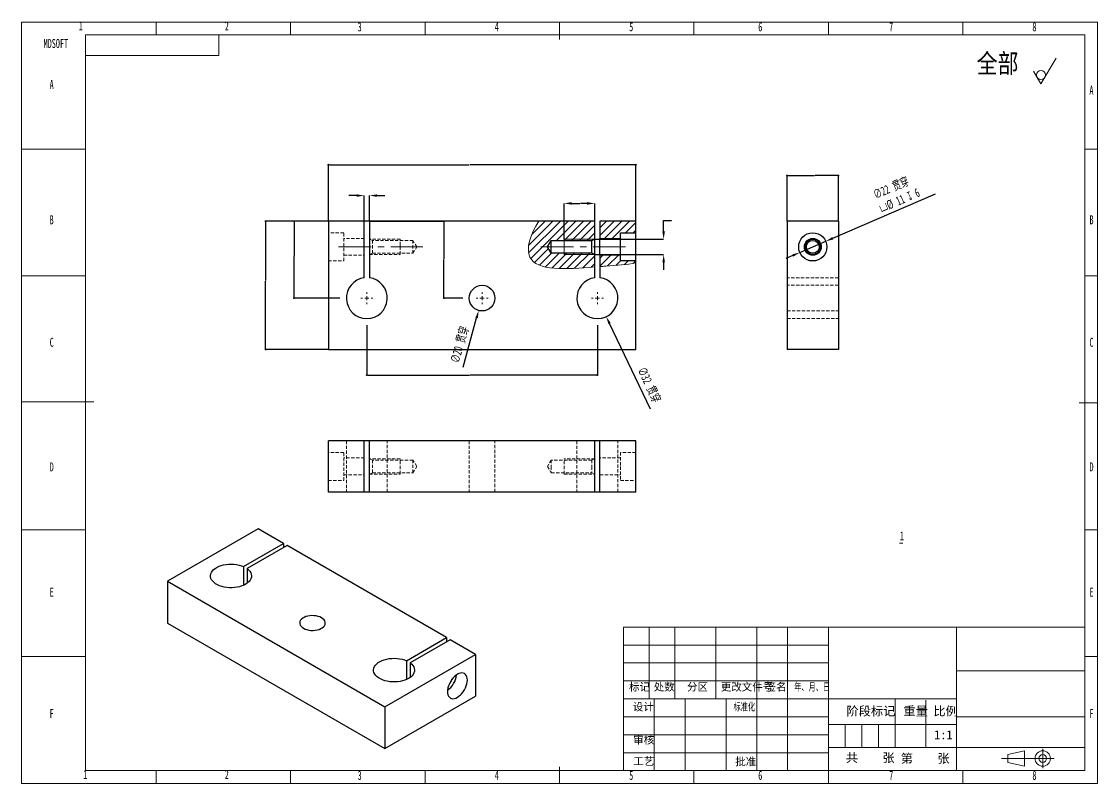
# Model space of a CAD drawing. Header units: millimetres. Extents: x -4 to 1692, y -357 to 300.
# Drawn here: x 923.2 to 1343.2, y -353.5 to -56.3 of the extents above; entities that cross this region are included whole.
import ezdxf

# ---------------------------------------------------------------- set-up
doc = ezdxf.new("R2010")
doc.units = ezdxf.units.MM
doc.header["$PDSIZE"] = -1
doc.linetypes.add('CENTERX2', pattern=[20.32, 12.7, -2.54, 2.54, -2.54])
doc.linetypes.add('HIDDEN', pattern=[1.905, 1.27, -0.635])
doc.layers.add('图形符号', color=7, linetype='Continuous', lineweight=15)
doc.styles.add('SLDTEXTSTYLE1', font='', dxfattribs={"width": 0.67})
doc.styles.add('SLDTEXTSTYLE2', font='', dxfattribs={"width": 0.8, "bigfont": 'bigfont'})
doc.styles.add('SLDTEXTSTYLE3', font='', dxfattribs={"width": 0.67})
doc.styles.add('SLDTEXTSTYLE4', font='', dxfattribs={"bigfont": 'bigfont'})
doc.styles.add('SLDTEXTSTYLE5', font='')
doc.styles.get("Standard").update_dxf_attribs({"font": ''})
doc.styles.get('SLDTEXTSTYLE1').set_extended_font_data('仿宋_GB2312')
doc.styles.get('SLDTEXTSTYLE2').set_extended_font_data('仿宋_GB2312')
doc.styles.get('SLDTEXTSTYLE3').set_extended_font_data('仿宋_GB2312')
doc.styles.get('SLDTEXTSTYLE4').set_extended_font_data('仿宋_GB2312')
doc.styles.get('SLDTEXTSTYLE5').set_extended_font_data('仿宋_GB2312')
doc.styles.get('Standard').set_extended_font_data('仿宋_GB2312')
doc.dimstyles.new('SLDDIMSTYLE0', dxfattribs={"dimtxt": 0.18, "dimasz": 0.8, "dimexe": 0, "dimexo": 0.0625, "dimgap": 0, "dimtad": 0, "dimtih": 1, "dimtoh": 1, "dimdec": 0, "dimrnd": 1e-09, "dimzin": 0, "dimdsep": 46, "dimtxsty": 'Standard', "dimblk1": 'DOT', "dimblk2": 'DOT', "dimsah": 1, "dimcen": 0.09, "dimadec": 0, "dimazin": 0, "dimtfac": 0.8, "dimtdec": 0, "dimtofl": 0, "dimtmove": 0, "dimatfit": 3, "dimldrblk": 'DOT', "dimfxl": 1, "dimfrac": 2, "dimtolj": 1, "dimtzin": 0, "dimarcsym": 0})
doc.dimstyles.new('SLDDIMSTYLE1', dxfattribs={"dimtxt": 0.18, "dimasz": 3, "dimexe": 0, "dimexo": 0.0625, "dimgap": 0, "dimtad": 0, "dimtih": 1, "dimtoh": 1, "dimdec": 0, "dimrnd": 1e-09, "dimzin": 0, "dimdsep": 46, "dimtxsty": 'Standard', "dimsah": 1, "dimcen": 0.09, "dimadec": 0, "dimazin": 0, "dimtfac": 3, "dimtdec": 0, "dimtofl": 0, "dimtmove": 0, "dimatfit": 3, "dimfxl": 1, "dimfrac": 2, "dimtolj": 1, "dimtzin": 0, "dimarcsym": 0})
doc.dimstyles.new('SLDDIMSTYLE2', dxfattribs={"dimtxt": 3.5, "dimasz": 3, "dimexe": 0, "dimexo": 0.0625, "dimgap": 0.875, "dimtad": 2, "dimlfac": 2, "dimrnd": 1e-09, "dimzin": 12, "dimdsep": 46, "dimtxsty": 'SLDTEXTSTYLE1', "dimsah": 1, "dimcen": 0.09, "dimadec": 0, "dimazin": 3, "dimtfac": 1, "dimtdec": 3, "dimtofl": 0, "dimtmove": 0, "dimatfit": 3, "dimfxl": 1, "dimfrac": 2, "dimtolj": 1, "dimtzin": 12, "dimarcsym": 0})
doc.dimstyles.new('SLDDIMSTYLE3', dxfattribs={"dimtxt": 3.5, "dimasz": 3, "dimexe": 0, "dimexo": 0.0625, "dimgap": 0.875, "dimtad": 2, "dimlfac": 2, "dimrnd": 1e-09, "dimzin": 12, "dimdsep": 46, "dimtxsty": 'SLDTEXTSTYLE1', "dimsah": 1, "dimcen": 0.09, "dimadec": 0, "dimazin": 3, "dimtfac": 1, "dimtdec": 3, "dimtmove": 0, "dimatfit": 0, "dimfxl": 1, "dimfrac": 2, "dimtolj": 1, "dimtzin": 12, "dimarcsym": 0})
pattern_1 = [(45, (923.2316, -353.509), (-1.49671, 1.49671), [])]

# ---------------------------------------------------------------- blocks, each defined once
blk = doc.blocks.new('SW_NOTE_0')
at = {"color": 0, "linetype": 'Continuous', "lineweight": 0}
for p, q in [((0, 0), (1.29, 0)), ((1.29, 0), (0, 0)), ((0, 0), (1.29, 0)), ((1.29, 0), (0, 0)), ((0, 0), (1.29, 0)), ((1.29, 0), (0, 0))]:
    blk.add_line(p, q, dxfattribs=at)
at = {"color": 0, "linetype": 'Continuous', "lineweight": 0, "insert": (0.88, 4.56), "char_height": 3.5, "attachment_point": 2, "style": 'SLDTEXTSTYLE1'}
blk.add_mtext('1', dxfattribs=at)
blk = doc.blocks.new('SW_SFSYMBOL_0')
at = {"color": 0, "linetype": 'Continuous', "lineweight": 0}
for q in [(5.8989, 6.4995), (-2.94945, 1.49975)]:
    blk.add_line((0, -3.5), q, dxfattribs=at)
blk.add_circle((0, 0), 1.75, dxfattribs=at)
blk = doc.blocks.new('_DOT')
at = {"color": 0, "linetype": 'ByBlock', "lineweight": -2}
blk.add_line((-0.5, 0), (-1, 0), dxfattribs=at)
at = {"color": 0, "linetype": 'ByBlock', "const_width": 0.5}
blk.add_lwpolyline([(-0.25, 0, 1), (0.25, 0, 1)], format="xyb", close=True, dxfattribs=at)
blk = doc.blocks.new('*D97')
at = {"color": 0, "linetype": 'Continuous', "lineweight": -2, "transparency": 16777216}
for p, q in [((1043.02, -134.12), (1043.02, -112.18)), ((1043.82, -112.18), (1097.98, -112.18)), ((1162.22, -112.18), (1098.41, -112.18)), ((1163.02, -134.12), (1163.02, -112.18))]:
    blk.add_line(p, q, dxfattribs=at)
at = {"layer": 'Defpoints', "color": 0, "linetype": 'Continuous', "transparency": 16777216}
for p in [(1163.02, -112.18), (1043.02, -134.18), (1163.02, -134.18)]:
    blk.add_point(p, dxfattribs=at)
at = {"color": 0, "linetype": 'Continuous', "lineweight": -2, "transparency": 16777216, "xscale": 0.8, "yscale": 0.8, "zscale": 0.8, "rotation": 180}
blk.add_blockref('_DOT', (1043.02, -112.18), dxfattribs=at)
at = {"color": 0, "linetype": 'Continuous', "lineweight": -2, "transparency": 16777216, "xscale": 0.8, "yscale": 0.8, "zscale": 0.8}
blk.add_blockref('_DOT', (1163.02, -112.18), dxfattribs=at)
at = {"color": 0, "linetype": 'Continuous', "lineweight": 0, "transparency": 16777216, "insert": (1098.2, -112.09), "char_height": 0.18, "attachment_point": 2}
blk.add_mtext('\\A1;120', dxfattribs=at)
blk = doc.blocks.new('*D98')
at = {"color": 0, "linetype": 'Continuous', "lineweight": -2, "transparency": 16777216}
for p, q in [((1058.02, -174.75), (1058.02, -194.18)), ((1148.02, -174.75), (1148.02, -194.18)), ((1058.82, -194.18), (1098.05, -194.18)), ((1147.22, -194.18), (1098.34, -194.18))]:
    blk.add_line(p, q, dxfattribs=at)
at = {"layer": 'Defpoints', "color": 0, "linetype": 'Continuous', "transparency": 16777216}
for p in [(1058.02, -174.68), (1148.02, -174.68), (1148.02, -194.18)]:
    blk.add_point(p, dxfattribs=at)
at = {"color": 0, "linetype": 'Continuous', "lineweight": -2, "transparency": 16777216, "xscale": 0.8, "yscale": 0.8, "zscale": 0.8, "rotation": 180}
blk.add_blockref('_DOT', (1058.02, -194.18), dxfattribs=at)
at = {"color": 0, "linetype": 'Continuous', "lineweight": -2, "transparency": 16777216, "xscale": 0.8, "yscale": 0.8, "zscale": 0.8}
blk.add_blockref('_DOT', (1148.02, -194.18), dxfattribs=at)
at = {"color": 0, "linetype": 'Continuous', "lineweight": 0, "transparency": 16777216, "insert": (1098.2, -194.09), "char_height": 0.18, "attachment_point": 2}
blk.add_mtext('\\A1;90', dxfattribs=at)
blk = doc.blocks.new('*D99')
at = {"color": 0, "linetype": 'Continuous', "lineweight": -2, "transparency": 16777216}
for p, q in [((1042.96, -134.18), (1029.62, -134.18)), ((1029.62, -134.98), (1029.62, -147.8)), ((1029.62, -163.38), (1029.62, -147.98)), ((1047.46, -164.18), (1029.62, -164.18))]:
    blk.add_line(p, q, dxfattribs=at)
at = {"layer": 'Defpoints', "color": 0, "linetype": 'Continuous', "transparency": 16777216}
for p in [(1029.62, -134.18), (1043.02, -134.18), (1047.52, -164.18)]:
    blk.add_point(p, dxfattribs=at)
at = {"color": 0, "linetype": 'Continuous', "lineweight": -2, "transparency": 16777216, "xscale": 0.8, "yscale": 0.8, "zscale": 0.8}
for p, rotation in [((1029.62, -134.18), 90), ((1029.62, -164.18), 270)]:
    blk.add_blockref('_DOT', p, dxfattribs=dict(at, rotation=rotation))
at = {"color": 0, "linetype": 'Continuous', "lineweight": 0, "transparency": 16777216, "insert": (1029.62, -147.8), "char_height": 0.18, "attachment_point": 2}
blk.add_mtext('\\A1;30', dxfattribs=at)
blk = doc.blocks.new('*D100')
at = {"color": 0, "linetype": 'Continuous', "lineweight": -2, "transparency": 16777216}
for p, q in [((1059.09, -134.18), (1088.13, -134.18)), ((1088.13, -134.98), (1088.13, -148.9)), ((1088.13, -163.38), (1088.13, -149.08)), ((1095.46, -164.18), (1088.13, -164.18))]:
    blk.add_line(p, q, dxfattribs=at)
at = {"layer": 'Defpoints', "color": 0, "linetype": 'Continuous', "transparency": 16777216}
for p in [(1059.02, -134.18), (1088.13, -134.18), (1095.52, -164.18)]:
    blk.add_point(p, dxfattribs=at)
at = {"color": 0, "linetype": 'Continuous', "lineweight": -2, "transparency": 16777216, "xscale": 0.8, "yscale": 0.8, "zscale": 0.8}
for p, rotation in [((1088.13, -134.18), 90), ((1088.13, -164.18), 270)]:
    blk.add_blockref('_DOT', p, dxfattribs=dict(at, rotation=rotation))
at = {"color": 0, "linetype": 'Continuous', "lineweight": 0, "transparency": 16777216, "insert": (1088.13, -148.9), "char_height": 0.18, "attachment_point": 2}
blk.add_mtext('\\A1;30', dxfattribs=at)
blk = doc.blocks.new('*D101')
at = {"color": 0, "linetype": 'Continuous', "lineweight": -2, "transparency": 16777216}
for p, q in [((1054.02, -124.18), (1051.02, -124.18)), ((1057.02, -134.12), (1057.02, -124.18)), ((1059.02, -134.12), (1059.02, -124.18)), ((1062.02, -124.18), (1065.02, -124.18))]:
    blk.add_line(p, q, dxfattribs=at)
at = {"color": 0, "linetype": 'Continuous', "transparency": 16777216}
for points in [[(1054.02, -123.68), (1054.02, -124.68), (1057.02, -124.18)], [(1062.02, -123.68), (1062.02, -124.68), (1059.02, -124.18)]]:
    blk.add_solid(points, dxfattribs=at)
at = {"layer": 'Defpoints', "color": 0, "linetype": 'Continuous', "transparency": 16777216}
for p in [(1059.02, -124.18), (1057.02, -134.18), (1059.02, -134.18)]:
    blk.add_point(p, dxfattribs=at)
at = {"color": 0, "linetype": 'Continuous', "lineweight": 0, "transparency": 16777216, "insert": (1058.02, -124.09), "char_height": 0.18, "attachment_point": 2}
blk.add_mtext('\\A1;2', dxfattribs=at)
blk = doc.blocks.new('*D102')
at = {"color": 0, "linetype": 'Continuous', "lineweight": -2, "transparency": 16777216}
for p, q in [((1058.96, -134.18), (1018.5, -134.18)), ((1018.5, -134.98), (1018.5, -157.34)), ((1018.5, -183.38), (1018.5, -157.52)), ((1042.96, -184.18), (1018.5, -184.18))]:
    blk.add_line(p, q, dxfattribs=at)
at = {"layer": 'Defpoints', "color": 0, "linetype": 'Continuous', "transparency": 16777216}
for p in [(1059.02, -134.18), (1018.5, -184.18), (1043.02, -184.18)]:
    blk.add_point(p, dxfattribs=at)
at = {"color": 0, "linetype": 'Continuous', "lineweight": -2, "transparency": 16777216, "xscale": 0.8, "yscale": 0.8, "zscale": 0.8}
for p, rotation in [((1018.5, -134.18), 90), ((1018.5, -184.18), 270)]:
    blk.add_blockref('_DOT', p, dxfattribs=dict(at, rotation=rotation))
at = {"color": 0, "linetype": 'Continuous', "lineweight": 0, "transparency": 16777216, "insert": (1018.5, -157.34), "char_height": 0.18, "attachment_point": 2}
blk.add_mtext('\\A1;50', dxfattribs=at)
blk = doc.blocks.new('*D103')
at = {"color": 0, "linetype": 'Continuous', "lineweight": -2, "transparency": 16777216}
for p, q in [((1173.89, -138.18), (1173.89, -133.92)), ((1173.89, -133.92), (1176.89, -133.92)), ((1147.09, -141.18), (1173.89, -141.18)), ((1147.09, -147.18), (1173.89, -147.18)), ((1173.89, -150.18), (1173.89, -153.18))]:
    blk.add_line(p, q, dxfattribs=at)
at = {"color": 0, "linetype": 'Continuous', "transparency": 16777216}
for points in [[(1173.39, -138.18), (1174.39, -138.18), (1173.89, -141.18)], [(1173.39, -150.18), (1174.39, -150.18), (1173.89, -147.18)]]:
    blk.add_solid(points, dxfattribs=at)
at = {"layer": 'Defpoints', "color": 0, "linetype": 'Continuous', "transparency": 16777216}
for p in [(1147.02, -141.18), (1147.02, -147.18), (1173.89, -147.18)]:
    blk.add_point(p, dxfattribs=at)
at = {"color": 0, "linetype": 'Continuous', "lineweight": 0, "transparency": 16777216, "insert": (1177.04, -133.83), "char_height": 0.18, "attachment_point": 2}
blk.add_mtext('\\A1;M6', dxfattribs=at)
blk = doc.blocks.new('*D104')
at = {"color": 0, "linetype": 'Continuous', "lineweight": -2, "transparency": 16777216}
for p, q in [((1135.02, -141.12), (1135.02, -127.23)), ((1138.02, -127.23), (1141.18, -127.23)), ((1144.02, -127.23), (1141.44, -127.23)), ((1147.02, -134.12), (1147.02, -127.23))]:
    blk.add_line(p, q, dxfattribs=at)
at = {"color": 0, "linetype": 'Continuous', "transparency": 16777216}
for points in [[(1138.02, -126.73), (1138.02, -127.73), (1135.02, -127.23)], [(1144.02, -126.73), (1144.02, -127.73), (1147.02, -127.23)]]:
    blk.add_solid(points, dxfattribs=at)
at = {"layer": 'Defpoints', "color": 0, "linetype": 'Continuous', "transparency": 16777216}
for p in [(1147.02, -127.23), (1147.02, -134.18), (1135.02, -141.18)]:
    blk.add_point(p, dxfattribs=at)
at = {"color": 0, "linetype": 'Continuous', "lineweight": 0, "transparency": 16777216, "insert": (1141.31, -127.14), "char_height": 0.18, "attachment_point": 2}
blk.add_mtext('\\A1;12', dxfattribs=at)
blk = doc.blocks.new('*D105')
at = {"color": 0, "linetype": 'Continuous', "lineweight": -2, "transparency": 16777216}
for p, q in [((1147.93, -164.18), (1148.11, -164.18)), ((1148.02, -164.27), (1148.02, -164.09)), ((1168.77, -207.52), (1152.77, -174.1))]:
    blk.add_line(p, q, dxfattribs=at)
at = {"color": 0, "linetype": 'Continuous', "transparency": 16777216}
blk.add_solid([(1153.22, -173.89), (1152.32, -174.32), (1151.48, -171.4)], dxfattribs=at)
at = {"layer": 'Defpoints', "color": 0, "linetype": 'Continuous', "transparency": 16777216}
for p in [(1144.57, -156.97), (1151.48, -171.4)]:
    blk.add_point(p, dxfattribs=at)
at = {"color": 0, "linetype": 'Continuous', "lineweight": 0, "transparency": 16777216, "insert": (1166.78, -190.7), "char_height": 3.5, "attachment_point": 1, "rotation": 295.5882, "style": 'SLDTEXTSTYLE1'}
blk.add_mtext('\\A1;∅32 贯穿', dxfattribs=at)
blk = doc.blocks.new('*D106')
at = {"color": 0, "linetype": 'Continuous', "lineweight": -2, "transparency": 16777216}
for p, q in [((1102.93, -164.18), (1103.11, -164.18)), ((1103.02, -164.27), (1103.02, -164.09)), ((1095.58, -191.08), (1100.89, -171.89))]:
    blk.add_line(p, q, dxfattribs=at)
at = {"color": 0, "linetype": 'Continuous', "transparency": 16777216}
blk.add_solid([(1100.41, -171.76), (1101.37, -172.03), (1101.69, -169)], dxfattribs=at)
at = {"layer": 'Defpoints', "color": 0, "linetype": 'Continuous', "transparency": 16777216}
for p in [(1104.36, -159.36), (1101.69, -169)]:
    blk.add_point(p, dxfattribs=at)
at = {"color": 0, "linetype": 'Continuous', "lineweight": 0, "transparency": 16777216, "insert": (1090.54, -188.78), "char_height": 3.5, "attachment_point": 1, "rotation": 74.5343, "style": 'SLDTEXTSTYLE1'}
blk.add_mtext('\\A1;∅20 贯穿', dxfattribs=at)
blk = doc.blocks.new('SW_CENTERMARKSYMBOL_0')
at = {"color": 0, "linetype": 'Continuous', "lineweight": 0}
for p, q in [((-1.67, 0), (-2.33, 0)), ((0, 0), (-0.83, 0)), ((0, 1.67), (0, 2.33)), ((0, 0), (0, 0.83)), ((0, 0), (0, -0.83)), ((0, 0), (0.83, 0)), ((1.67, 0), (2.33, 0)), ((0, -1.67), (0, -2.33))]:
    blk.add_line(p, q, dxfattribs=at)
blk = doc.blocks.new('SW_CENTERMARKSYMBOL_1')
at = {"color": 0, "linetype": 'Continuous', "lineweight": 0}
for p, q in [((-1.67, 0), (-2.33, 0)), ((0, 0), (-0.83, 0)), ((0, 1.67), (0, 2.33)), ((0, 0), (0, 0.83)), ((0, 0), (0, -0.83)), ((0, 0), (0.83, 0)), ((1.67, 0), (2.33, 0)), ((0, -1.67), (0, -2.33))]:
    blk.add_line(p, q, dxfattribs=at)
blk = doc.blocks.new('SW_CENTERMARKSYMBOL_2')
at = {"color": 0, "linetype": 'Continuous', "lineweight": 0}
for p, q in [((-1.67, 0), (-2.33, 0)), ((0, 0), (-0.83, 0)), ((0, 1.67), (0, 2.33)), ((0, 0), (0, 0.83)), ((0, 0), (0, -0.83)), ((0, 0), (0.83, 0)), ((1.67, 0), (2.33, 0)), ((0, -1.67), (0, -2.33))]:
    blk.add_line(p, q, dxfattribs=at)
blk = doc.blocks.new('*D107')
at = {"color": 0, "linetype": 'Continuous', "lineweight": -2, "transparency": 16777216}
for p, q in [((1222.1, -134.12), (1222.1, -116.39)), ((1222.9, -116.39), (1232.78, -116.39)), ((1241.3, -116.39), (1233.07, -116.39)), ((1242.1, -134.12), (1242.1, -116.39))]:
    blk.add_line(p, q, dxfattribs=at)
at = {"layer": 'Defpoints', "color": 0, "linetype": 'Continuous', "transparency": 16777216}
for p in [(1222.1, -116.39), (1222.1, -134.18), (1242.1, -134.18)]:
    blk.add_point(p, dxfattribs=at)
at = {"color": 0, "linetype": 'Continuous', "lineweight": -2, "transparency": 16777216, "xscale": 0.8, "yscale": 0.8, "zscale": 0.8, "rotation": 180}
blk.add_blockref('_DOT', (1222.1, -116.39), dxfattribs=at)
at = {"color": 0, "linetype": 'Continuous', "lineweight": -2, "transparency": 16777216, "xscale": 0.8, "yscale": 0.8, "zscale": 0.8}
blk.add_blockref('_DOT', (1242.1, -116.39), dxfattribs=at)
at = {"color": 0, "linetype": 'Continuous', "lineweight": 0, "transparency": 16777216, "insert": (1232.92, -116.3), "char_height": 0.18, "attachment_point": 2}
blk.add_mtext('\\A1;20', dxfattribs=at)
blk = doc.blocks.new('*D108')
at = {"color": 0, "linetype": 'Continuous', "lineweight": -2, "transparency": 16777216}
for p, q in [((1239.91, -140.82), (1279.99, -123.55)), ((1227.05, -146.36), (1237.16, -142.01)), ((1224.3, -147.55), (1221.54, -148.73))]:
    blk.add_line(p, q, dxfattribs=at)
at = {"color": 0, "linetype": 'Continuous', "transparency": 16777216}
for points in [[(1239.71, -140.36), (1240.11, -141.28), (1237.16, -142.01)], [(1224.1, -147.09), (1224.5, -148.01), (1227.05, -146.36)]]:
    blk.add_solid(points, dxfattribs=at)
at = {"layer": 'Defpoints', "color": 0, "linetype": 'Continuous', "transparency": 16777216}
for p in [(1237.16, -142.01), (1227.05, -146.36)]:
    blk.add_point(p, dxfattribs=at)
at = {"color": 0, "linetype": 'Continuous', "lineweight": 0, "transparency": 16777216, "insert": (1255.28, -122.34), "char_height": 3.5, "attachment_point": 1, "rotation": 23.3074, "style": 'SLDTEXTSTYLE1'}
blk.add_mtext('\\A1;∅22 贯穿\\P{\\fGDT;v}%%c 11 {\\fGDT;x} 6\\P', dxfattribs=at)

msp = doc.modelspace()

# ---------------------------------------------------------------- hatches: boundary and pattern name
at = {"linetype": 'Continuous', "lineweight": 0}
h = msp.add_hatch(dxfattribs=at)
h.set_pattern_fill('ANSI31', scale=0.666667, style=0)
h.set_pattern_definition(pattern_1)
edge = h.paths.add_edge_path(flags=0)
edge.add_line((1147.0225742, -134.1832193), (1125.1609387, -134.1832193))
edge.add_spline(control_points=[(1125.1609387, -134.1832193), (1121.7107789, -139.3809208), (1120.1292207, -144.8992239), (1121.68066, -148.1836824), (1124.298158, -153.7250295), (1135.8335681, -152.9078558), (1147.0225742, -152.0295264)], knot_values=[0.8798751439, 0.8798751439, 0.8798751439, 0.8798751439, 1, 1, 1, 1.2026676595, 1.2026676595, 1.2026676595, 1.2026676595], weights=[1, 1, 1, 1, 1, 1, 1], degree=3, periodic=0)
edge.add_line((1147.0225742, -152.0295264), (1147.0225742, -147.1832193))
edge.add_line((1147.0225742, -147.1832193), (1145.8154674, -146.6832193))
edge.add_line((1145.8154674, -146.6832193), (1130.0225742, -146.6832193))
edge.add_line((1130.0225742, -146.6832193), (1128.5204227, -144.1832193))
edge.add_line((1128.5204227, -144.1832193), (1130.0225742, -141.6832193))
edge.add_line((1130.0225742, -141.6832193), (1145.8154674, -141.6832193))
edge.add_line((1145.8154674, -141.6832193), (1147.0225742, -141.1832193))
edge.add_line((1147.0225742, -141.1832193), (1147.0225742, -134.1832193))
h = msp.add_hatch(dxfattribs=at)
h.set_pattern_fill('ANSI31', scale=0.666667, style=0)
h.set_pattern_definition(pattern_1)
h.paths.add_polyline_path([(1163.0225742, -134.1832193), (1149.0225742, -134.1832193), (1149.0225742, -140.8832193), (1157.0225742, -140.8832193), (1157.0225742, -138.6832193), (1163.0225742, -138.6832193)], flags=0)
h = msp.add_hatch(dxfattribs=at)
h.set_pattern_fill('ANSI31', scale=0.666667, style=0)
h.set_pattern_definition(pattern_1)
edge = h.paths.add_edge_path(flags=0)
edge.add_line((1149.0225742, -147.4832193), (1149.0225742, -151.8727698))
edge.add_spline(control_points=[(1149.0225742, -151.8727698), (1149.7717743, -151.8145869), (1154.8552838, -151.4274038), (1159.616382, -151.1966441), (1163.0225742, -150.4072754)], knot_values=[0.2147773979, 0.2147773979, 0.2147773979, 0.2147773979, 0.2284386664, 0.3079812272, 0.3079812272, 0.3079812272, 0.3079812272], weights=[1, 1, 1, 1, 1], degree=3, periodic=0)
edge.add_line((1163.0225742, -150.4072754), (1163.0225742, -149.6832193))
edge.add_line((1163.0225742, -149.6832193), (1157.0225742, -149.6832193))
edge.add_line((1157.0225742, -149.6832193), (1157.0225742, -147.4832193))
edge.add_line((1157.0225742, -147.4832193), (1149.0225742, -147.4832193))

# ---------------------------------------------------------------- linework, layer by layer
at = {"color": 7, "linetype": 'Continuous', "lineweight": 0}
for p, q in [((923.2316191, -353.509016), (923.2316191, -56.509016)), ((923.2316191, -56.509016), (1343.2316191, -56.509016)), ((975.7316191, -56.509016), (975.7316191, -61.509016)), ((1028.2316191, -56.509016), (1028.2316191, -61.509016)), ((1080.7316191, -56.509016), (1080.7316191, -61.509016)), ((1185.7316191, -56.509016), (1185.7316191, -61.509016)), ((1238.2316191, -56.509016), (1238.2316191, -61.509016)), ((1290.7316191, -56.509016), (1290.7316191, -61.509016)), ((1343.2316191, -56.509016), (1343.2316191, -353.509016)), ((923.2316191, -106.009016), (948.2316191, -106.009016)), ((1338.2316194, -106.009016), (1343.2316191, -106.009016)), ((1135.0225757, -141.1832192), (1147.022574, -141.1832192)), ((1135.0225757, -141.6832184), (1135.0225757, -141.1832192)), ((1135.0225757, -147.1832183), (1135.0225757, -146.6832192)), ((1147.022574, -147.1832183), (1135.0225757, -147.1832183)), ((923.2316191, -155.509016), (948.2316191, -155.509016)), ((1338.2316194, -155.509016), (1343.2316191, -155.509016)), ((923.2316191, -204.6096685), (951.4496135, -204.6096685)), ((923.2316191, -254.509016), (948.2316191, -254.509016)), ((1338.2316194, -254.509016), (1343.2316191, -254.509016)), ((1238.2316186, -299.5090001), (1158.2316172, -299.5089987)), ((923.2316191, -304.009016), (948.2316191, -304.009016)), ((1158.2316177, -306.5089987), (1238.2316186, -306.5090001)), ((1338.2316194, -304.009016), (1343.2316191, -304.009016)), ((1158.2316182, -327.5089987), (1238.2316186, -327.5089921)), ((1244.7316186, -330.5090001), (1244.7316186, -339.5090001)), ((1251.2316186, -330.5090001), (1251.2316186, -339.5090001)), ((1257.7316186, -330.5090001), (1257.7316186, -339.5090001)), ((1158.2316195, -334.5089987), (1238.2316186, -334.5089921)), ((1238.2316186, -332.413636), (1238.2316186, -332.2572829)), ((1264.2316186, -332.413636), (1264.2316186, -332.2572828)), ((1288.231619, -339.509016), (1338.2316194, -339.509016)), ((1158.2316201, -341.5089987), (1238.2316186, -341.5089921)), ((975.7316191, -348.509016), (975.7316191, -353.509016)), ((975.7316191, -348.509016), (975.7316191, -353.509016)), ((1028.2316191, -348.509016), (1028.2316191, -353.509016)), ((1028.2316191, -348.509016), (1028.2316191, -353.509016)), ((1080.7316191, -348.509016), (1080.7316191, -353.509016)), ((1080.7316191, -348.509016), (1080.7316191, -353.509016)), ((1185.7316191, -348.509016), (1185.7316191, -353.509016)), ((1185.7316191, -348.509016), (1185.7316191, -353.509016)), ((1238.2316191, -348.509016), (1238.2316191, -353.509016)), ((1238.2316191, -348.509016), (1238.2316191, -353.509016)), ((1290.7316191, -348.509016), (1290.7316191, -353.509016)), ((1290.7316191, -348.509016), (1290.7316191, -353.509016)), ((1343.2316191, -353.509016), (923.2316191, -353.509016))]:
    msp.add_line(p, q, dxfattribs=at)
at = {"color": 7, "linetype": 'Continuous', "lineweight": 15}
for p, q in [((1133.2316191, -56.509016), (1133.2316191, -63.2641657)), ((948.2316191, -348.509016), (948.2316191, -61.509016)), ((948.2316191, -61.509016), (1338.2316194, -61.509016)), ((1000.2316191, -69.509016), (1000.2316191, -61.509016)), ((1338.2316194, -61.509016), (1338.2316194, -348.509016)), ((948.2316191, -69.509016), (1000.2316191, -69.509016)), ((1343.2316191, -205.009016), (1336.0315599, -205.009016)), ((1158.2316186, -292.5089987), (1338.2316186, -292.5090018)), ((1158.2316186, -292.5089987), (1158.2316186, -348.5089987)), ((1168.2316186, -320.5090157), (1168.2316186, -292.5089988)), ((1178.2316186, -320.5090159), (1178.2316186, -292.508999)), ((1194.2316186, -320.509016), (1194.2316186, -292.5089993)), ((1210.2316186, -348.5089917), (1210.2316186, -292.5089996)), ((1222.2316186, -348.5089918), (1222.2316186, -292.5089998)), ((1238.2316186, -348.5089921), (1238.2316186, -292.5090001)), ((1288.231619, -348.509016), (1288.231619, -292.5090009)), ((1288.2316174, -309.509016), (1338.2316194, -309.509016)), ((1158.2316186, -313.5090153), (1238.2316186, -313.5090167)), ((1158.2316186, -320.5090153), (1238.2316186, -320.5090167)), ((1170.2316186, -348.509016), (1170.2316186, -320.5089995)), ((1182.2316186, -348.509016), (1182.2316186, -320.5089995)), ((1198.2316186, -348.509016), (1198.2316186, -320.509016)), ((1238.2316186, -320.5090167), (1288.2316186, -320.5090167)), ((1264.2316186, -339.509016), (1264.2316186, -320.5090167)), ((1276.2316186, -339.509016), (1276.2316186, -320.9780596)), ((1288.2316186, -327.509016), (1338.2316195, -327.509016)), ((1238.2316182, -330.509016), (1288.231619, -330.509016)), ((1238.2316182, -339.509016), (1288.231619, -339.509016)), ((1314.7873099, -340.7676466), (1308.2873099, -342.2676466)), ((1308.2873099, -342.2676466), (1308.2873099, -345.2676466)), ((1314.7873099, -346.7676466), (1314.7873099, -340.7676466)), ((1338.2316194, -348.509016), (948.2316191, -348.509016)), ((1133.2316191, -347.0828519), (1133.2316191, -353.509016)), ((1308.2873099, -345.2676466), (1314.7873099, -346.7676466))]:
    msp.add_line(p, q, dxfattribs=at)
at = {"color": 7, "linetype": 'Continuous', "lineweight": 30}
for p, q in [((1043.0225756, -134.1832199), (1043.0225756, -184.1832188)), ((1057.0225741, -134.1832199), (1043.0225756, -134.1832199)), ((1057.0225741, -156.2459649), (1057.0225741, -134.1832199)), ((1125.1609388, -134.1832199), (1059.0225744, -134.1832199)), ((1059.0225744, -134.1832199), (1059.0225744, -156.2459649)), ((1147.022574, -134.1832199), (1125.1609388, -134.1832199)), ((1147.022574, -141.1832192), (1147.022574, -134.1832199)), ((1163.0225729, -134.1832199), (1149.0225743, -134.1832199)), ((1149.0225743, -134.1832199), (1149.0225743, -140.8832197)), ((1163.0225729, -138.6832197), (1163.0225729, -134.1832199)), ((1242.1043985, -134.1832199), (1222.1043989, -134.1832199)), ((1222.1043989, -134.1832199), (1222.1043989, -184.1832188)), ((1242.1043985, -134.1832199), (1242.1043985, -184.1832188)), ((1128.5204224, -144.1832197), (1130.0225749, -141.6832184)), ((1130.0225749, -146.6832192), (1130.0225749, -141.6832184)), ((1130.0225749, -141.6832184), (1145.8154682, -141.6832184)), ((1145.8154682, -141.6832184), (1147.022574, -141.1832192)), ((1145.8154682, -146.6832192), (1145.8154682, -141.6832184)), ((1147.022574, -147.1832183), (1147.022574, -141.1832192)), ((1149.0225743, -140.8832197), (1157.0225756, -140.8832197)), ((1149.0225743, -147.4832197), (1149.0225743, -140.8832197)), ((1157.0225756, -138.6832197), (1163.0225729, -138.6832197)), ((1157.0225756, -140.8832197), (1157.0225756, -138.6832197)), ((1157.0225756, -147.4832197), (1157.0225756, -140.8832197)), ((1163.0225729, -149.6832197), (1163.0225729, -138.6832197)), ((1130.0225749, -146.6832192), (1128.5204224, -144.1832197)), ((1145.8154682, -146.6832192), (1130.0225749, -146.6832192)), ((1147.022574, -147.1832183), (1145.8154682, -146.6832192)), ((1147.022574, -152.0295267), (1147.022574, -147.1832183)), ((1157.0225756, -147.4832197), (1149.0225743, -147.4832197)), ((1149.0225743, -147.4832197), (1149.0225743, -151.8727702)), ((1157.0225756, -149.6832197), (1157.0225756, -147.4832197)), ((1163.0225729, -149.6832197), (1157.0225756, -149.6832197)), ((1163.0225729, -150.4072755), (1163.0225729, -149.6832197)), ((1163.0225729, -184.1832188), (1163.0225729, -150.4072755)), ((1147.022574, -156.2459649), (1147.022574, -152.0295267)), ((1149.0225743, -151.8727702), (1149.0225743, -156.2459649)), ((1043.0225756, -184.1832188), (1163.0225729, -184.1832188)), ((1242.1043985, -184.1832188), (1222.1043989, -184.1832188)), ((1043.0225756, -239.845898), (1043.0225756, -219.8458985)), ((1057.0225741, -219.8458985), (1043.0225756, -219.8458985)), ((1057.0225741, -239.845898), (1057.0225741, -219.8458985)), ((1059.0225744, -219.8458985), (1057.0225741, -219.8458985)), ((1059.0225744, -239.845898), (1059.0225744, -219.8458985)), ((1147.022574, -219.8458985), (1059.0225744, -219.8458985)), ((1147.022574, -239.845898), (1147.022574, -219.8458985)), ((1149.0225743, -219.8458985), (1147.022574, -219.8458985)), ((1149.0225743, -239.845898), (1149.0225743, -219.8458985)), ((1163.0225729, -219.8458985), (1149.0225743, -219.8458985)), ((1163.0225729, -239.845898), (1163.0225729, -219.8458985)), ((1057.0225741, -239.845898), (1043.0225756, -239.845898)), ((1059.0225744, -239.845898), (1057.0225741, -239.845898)), ((1147.022574, -239.845898), (1059.0225744, -239.845898)), ((1149.0225743, -239.845898), (1147.022574, -239.845898)), ((1163.0225729, -239.845898), (1149.0225743, -239.845898)), ((1015.6093456, -254.1797388), (980.2540073, -274.5899412)), ((1025.5088395, -259.894595), (1015.6093456, -254.1797388)), ((1009.9081229, -268.900697), (1025.5088395, -259.894595)), ((1025.5088395, -259.894595), (1025.5088395, -261.5274108)), ((1026.9230533, -260.7110033), (1011.3223367, -269.7171052)), ((1089.1484497, -296.63296), (1026.9230533, -260.7110033)), ((1009.9081229, -268.900697), (1009.9081229, -276.1971434)), ((1011.3223367, -269.7171052), (1011.3223367, -275.3807355)), ((980.2540073, -274.5899412), (1065.1068191, -323.5744268)), ((980.2540073, -274.5899412), (980.2540073, -290.920757)), ((980.2540073, -290.920757), (1065.1068191, -339.9052427)), ((1073.5477331, -305.639062), (1089.1484497, -296.63296)), ((1090.5626635, -297.4493682), (1074.9619469, -306.4554702)), ((1089.1484497, -296.63296), (1089.1484497, -298.2657757)), ((1100.4621574, -303.1642244), (1090.5626635, -297.4493682)), ((1065.1068191, -323.5744268), (1100.4621574, -303.1642244)), ((1073.5477331, -305.639062), (1073.5477331, -312.9355083)), ((1074.9619469, -306.4554702), (1074.9619469, -312.1191005)), ((1100.4621574, -303.1642244), (1100.4621574, -319.4950403)), ((1065.1068191, -339.9052427), (1100.4621574, -319.4950403)), ((1065.1068191, -323.5744268), (1065.1068191, -339.9052427))]:
    msp.add_line(p, q, dxfattribs=at)
at = {"color": 7, "linetype": 'HIDDEN', "lineweight": 0}
for p, q in [((1049.0225728, -138.6832197), (1043.0225756, -138.6832197)), ((1049.0225728, -149.6832197), (1049.0225728, -138.6832197)), ((1057.0225741, -140.8832197), (1049.0225728, -140.8832197)), ((1060.2296803, -141.6832184), (1059.0225744, -141.1832192)), ((1071.0225727, -141.1832192), (1059.0225744, -141.1832192)), ((1060.2296803, -146.6832192), (1060.2296803, -141.6832184)), ((1076.0225735, -141.6832184), (1060.2296803, -141.6832184)), ((1076.0225735, -146.6832192), (1076.0225735, -141.6832184)), ((1077.524726, -144.1832197), (1076.0225735, -141.6832184)), ((1059.0225744, -147.1832183), (1060.2296803, -146.6832192)), ((1060.2296803, -146.6832192), (1076.0225735, -146.6832192)), ((1071.0225727, -144.1832197), (1071.0225727, -143.5383086)), ((1076.0225735, -146.6832192), (1077.524726, -144.1832197)), ((1043.0225756, -149.6832197), (1049.0225728, -149.6832197)), ((1049.0225728, -147.4832197), (1057.0225741, -147.4832197)), ((1059.0225744, -147.1832183), (1071.0225727, -147.1832183)), ((1163.0225729, -150.4072755), (1163.0225729, -149.6832197)), ((1242.1043985, -156.2459649), (1222.1043989, -156.2459649)), ((1242.1043985, -159.1832194), (1222.1043989, -159.1832194)), ((1222.1043989, -169.1832191), (1242.1043985, -169.1832191)), ((1222.1043989, -172.1832196), (1242.1043985, -172.1832196)), ((1050.0225748, -219.8458985), (1050.0225748, -239.845898)), ((1066.0225737, -239.845898), (1066.0225737, -219.8458985)), ((1098.0225743, -219.8458985), (1098.0225743, -239.845898)), ((1108.0225741, -239.845898), (1108.0225741, -219.8458985)), ((1140.0225747, -219.8458985), (1140.0225747, -239.845898)), ((1156.0225736, -239.845898), (1156.0225736, -219.8458985)), ((1049.0225728, -224.3458983), (1043.0225756, -224.3458983)), ((1049.0225728, -235.3458982), (1049.0225728, -224.3458983)), ((1057.0225741, -226.5458983), (1049.0225728, -226.5458983)), ((1157.0225756, -226.5458983), (1149.0225743, -226.5458983)), ((1157.0225756, -224.3458983), (1157.0225756, -229.8458982)), ((1163.0225729, -224.3458983), (1157.0225756, -224.3458983)), ((1060.2296803, -227.3458983), (1059.0225744, -226.8458982)), ((1071.0225727, -226.8458982), (1059.0225744, -226.8458982)), ((1060.2296803, -232.3458982), (1060.2296803, -227.3458983)), ((1076.0225735, -227.3458983), (1060.2296803, -227.3458983)), ((1076.0225735, -232.3458982), (1076.0225735, -227.3458983)), ((1077.524726, -229.8458982), (1076.0225735, -227.3458983)), ((1076.0225735, -232.3458982), (1077.524726, -229.8458982)), ((1130.0225749, -227.3458983), (1128.5204224, -229.8458982)), ((1128.5204224, -229.8458982), (1130.0225749, -232.3458982)), ((1130.0225749, -227.3458983), (1130.0225749, -229.8458982)), ((1145.8154682, -227.3458983), (1130.0225749, -227.3458983)), ((1130.0225749, -229.8458982), (1130.0225749, -232.3458982)), ((1147.022574, -226.8458982), (1135.0225757, -226.8458982)), ((1147.022574, -226.8458982), (1145.8154682, -227.3458983)), ((1145.8154682, -227.3458983), (1145.8154682, -229.8458982)), ((1145.8154682, -229.8458982), (1145.8154682, -232.3458982)), ((1157.0225756, -229.8458982), (1157.0225756, -235.3458982)), ((1049.0225728, -233.1458982), (1057.0225741, -233.1458982)), ((1059.0225744, -232.8458983), (1060.2296803, -232.3458982)), ((1059.0225744, -232.8458983), (1071.0225727, -232.8458983)), ((1060.2296803, -232.3458982), (1076.0225735, -232.3458982)), ((1071.0225727, -232.8458983), (1071.0225727, -232.7757599)), ((1130.0225749, -232.3458982), (1145.8154682, -232.3458982)), ((1135.0225757, -232.8458983), (1135.0225757, -232.7757599)), ((1135.0225757, -232.8458983), (1147.022574, -232.8458983)), ((1145.8154682, -232.3458982), (1147.022574, -232.8458983)), ((1149.0225743, -233.1458982), (1157.0225756, -233.1458982)), ((1043.0225756, -235.3458982), (1049.0225728, -235.3458982)), ((1157.0225756, -235.3458982), (1163.0225729, -235.3458982))]:
    msp.add_line(p, q, dxfattribs=at)
at = {"color": 7, "linetype": 'CENTERX2', "lineweight": 0}
for p, q in [((1047.0225742, -144.1832193), (1079.9106941, -144.1832193)), ((1159.0225742, -144.1832193), (1125.6546894, -144.1832193))]:
    msp.add_line(p, q, dxfattribs=at)
at = {"color": 7, "linetype": 'HIDDEN', "lineweight": 0, "flags": 128}
for points in [[(1071.0225279, -143.5383086), (1071.0225727, -142.9235519), (1071.0225727, -142.3676958), (1071.0225727, -141.8967334), (1071.0225727, -141.5326831), (1071.0225727, -141.2925695), (1071.0225727, -141.1876188), (1071.0225727, -141.1832192)], [(1071.0225279, -147.1832183), (1071.0225727, -147.1788188), (1071.0225727, -147.0738699), (1071.0225727, -146.8337563), (1071.0225727, -146.469706), (1071.0225727, -145.9987418), (1071.0225727, -145.4428856), (1071.0225727, -144.8281308), (1071.0225727, -144.1832197)], [(1071.0225279, -232.7757599), (1071.0225727, -232.5686244), (1071.0225727, -232.2341774), (1071.0225727, -231.7880572), (1071.0225727, -231.2511236), (1071.0225727, -230.6484833), (1071.0225727, -230.008315), (1071.0225727, -229.3605523), (1071.0225727, -228.7354837), (1071.0225727, -228.162337), (1071.0225727, -227.6679117), (1071.0225727, -227.2753266), (1071.0225727, -227.0029388), (1071.0225727, -226.8634844), (1071.0225727, -226.8458982)], [(1135.0225384, -232.7757599), (1135.0225757, -232.5686244), (1135.0225757, -232.2341774), (1135.0225757, -231.7880572), (1135.0225757, -231.2511236), (1135.0225757, -230.6484833), (1135.0225757, -230.008315), (1135.0225757, -229.3605523), (1135.0225757, -228.7354837), (1135.0225757, -228.162337), (1135.0225757, -227.6679117), (1135.0225757, -227.2753266), (1135.0225757, -227.0029388), (1135.0225757, -226.8634844), (1135.0225757, -226.8458982)]]:
    msp.add_lwpolyline(points, dxfattribs=at)
at = {"color": 7, "linetype": 'Continuous', "lineweight": 0, "flags": 128}
msp.add_lwpolyline([(1135.0225384, -141.6832184), (1135.0225757, -141.7558653), (1135.0225757, -141.9695796), (1135.0225757, -142.3119431), (1135.0225757, -142.7630571), (1135.0225757, -143.2967068), (1135.0225757, -143.8818772), (1135.0225757, -144.4845603), (1135.0225757, -145.0697308), (1135.0225757, -145.6033805), (1135.0225757, -146.0544964), (1135.0225757, -146.3968598), (1135.0225757, -146.6105742), (1135.0225757, -146.6832192)], dxfattribs=at)
at = {"color": 7, "linetype": 'Continuous', "lineweight": 30, "flags": 128}
for points in [[(1011.3223367, -269.7171052), (1011.8982395, -270.2073703), (1012.3606994, -270.7361568), (1012.7021126, -271.2947675), (1012.916856, -271.8740092), (1013.0014016, -272.4643554), (1012.9543575, -273.0560927), (1012.7764965, -273.6394866), (1012.470744, -274.2049378), (1012.0421318, -274.7431454), (1011.497711, -275.2452548), (1010.8464384, -275.7030056), (1010.0990266, -276.108866), (1009.2677755, -276.4561612), (1008.366355, -276.7391744), (1007.4096, -276.9532528), (1006.4132489, -277.0948733), (1005.39369, -277.1617043), (1004.3677014, -277.1526486), (1003.3521596, -277.0678543), (1002.3637718, -276.9087164), (1001.4188013, -276.6778538), (1000.5327916, -276.379064), (999.7203169, -276.0172608), (998.9947484, -275.598399), (998.3680214, -275.1293688), (997.8504463, -274.6178863), (997.4505372, -274.0723664), (997.1748725, -273.5017823), (997.0279884, -272.9155225), (997.0123019, -272.3232319), (997.128069, -271.734653), (997.3733896, -271.1594718), (997.7442244, -270.6071489), (998.2344707, -270.08677), (998.8360689, -269.6068989), (999.5391159, -269.1754273), (1000.3320493, -268.7994556), (1001.2018227, -268.4851681), (1002.1341267, -268.2377356), (1003.1136229, -268.0612284), (1004.1242003, -267.9585514), (1005.1492304, -267.9313934), (1006.1718509, -267.9802006), (1007.1752357, -268.1041693), (1008.1428825, -268.301263), (1009.0588669, -268.5682354), (1009.9081229, -268.900697)], [(1040.3580823, -288.8770828), (1039.7279326, -288.5689787), (1039.0185314, -288.3249527), (1038.2492295, -288.1516611), (1037.4410117, -288.0538306), (1036.6159236, -288.0341302), (1035.7964716, -288.0930969), (1035.0050088, -288.2291226), (1034.2631233, -288.4384966), (1033.5910522, -288.7155077), (1033.007128, -289.0525999), (1032.5272788, -289.4405783), (1032.1645931, -289.8688597), (1031.9289642, -290.3257615), (1031.8268197, -290.798821), (1031.8609455, -291.2751342), (1032.0304113, -291.7417085), (1032.3305937, -292.1858169), (1032.7533049, -292.5953456), (1033.2870147, -292.9591233), (1033.9171644, -293.2672274), (1034.6265657, -293.5112534), (1035.3958675, -293.6845449), (1036.2040853, -293.7823755), (1037.0291734, -293.8020759), (1037.8486254, -293.7431091), (1038.6400882, -293.6070835), (1039.3819738, -293.3977095), (1040.0540449, -293.1206984), (1040.637969, -292.7836062), (1041.1178182, -292.3956278), (1041.480504, -291.9673464), (1041.7161328, -291.5104446), (1041.8182774, -291.0373851), (1041.7841516, -290.5610718), (1041.6146857, -290.0944976), (1041.3145033, -289.6503891), (1040.8917922, -289.2408605), (1040.3580823, -288.8770828)], [(1074.9619469, -306.4554702), (1075.5378497, -306.9457353), (1076.0003096, -307.4745218), (1076.3417228, -308.0331325), (1076.5564662, -308.6123741), (1076.6410118, -309.2027204), (1076.5939677, -309.7944577), (1076.4161067, -310.3778516), (1076.1103542, -310.9433027), (1075.681742, -311.4815103), (1075.1373212, -311.9836198), (1074.4860486, -312.4413706), (1073.7386368, -312.8472309), (1072.9073857, -313.1945262), (1072.0059652, -313.4775394), (1071.0492102, -313.6916178), (1070.0528592, -313.8332383), (1069.0333002, -313.9000692), (1068.0073116, -313.8910136), (1066.9917698, -313.8062192), (1066.003382, -313.6470814), (1065.0584115, -313.4162188), (1064.1724018, -313.117429), (1063.3599297, -312.7556272), (1062.6343612, -312.3367654), (1062.0076316, -311.8677338), (1061.4900565, -311.3562513), (1061.0901474, -310.8107314), (1060.8144827, -310.2401473), (1060.6675986, -309.6538875), (1060.6519121, -309.0615969), (1060.7676793, -308.473018), (1061.0129998, -307.8978368), (1061.3838346, -307.3455139), (1061.8740809, -306.8251349), (1062.4756791, -306.3452639), (1063.1787261, -305.9137922), (1063.9716595, -305.5378206), (1064.8414329, -305.2235331), (1065.7737369, -304.9761006), (1066.7532331, -304.7995934), (1067.7638105, -304.6969164), (1068.7888406, -304.6697584), (1069.8114611, -304.7185656), (1070.8148459, -304.8425343), (1071.7824927, -305.0396279), (1072.6984771, -305.3066004), (1073.5477331, -305.639062)], [(1097.280177, -313.1665505), (1097.2322969, -312.491648), (1097.0898313, -311.8886473), (1096.8562917, -311.3723946), (1096.5374284, -310.9556017), (1096.14109, -310.648533), (1095.6770387, -310.458748), (1095.1566989, -310.3909207), (1094.5928847, -310.4467207), (1093.9994769, -310.6247753), (1093.3910898, -310.9206984), (1092.7827026, -311.3272042), (1092.1892961, -311.8342829), (1091.6254819, -312.4294489), (1091.1051422, -313.0980477), (1090.6410895, -313.8236156), (1090.2447524, -314.5882862), (1089.9258878, -315.3732316), (1089.6923482, -316.1591234), (1089.5498839, -316.9266106), (1089.5020025, -317.6567951), (1089.5498839, -318.331697), (1089.6923482, -318.9346984), (1089.9258878, -319.4509511), (1090.2447524, -319.8677432), (1090.6410895, -320.1748127), (1091.1051422, -320.3645969), (1091.6254819, -320.4324242), (1092.1892961, -320.3766242), (1092.7827026, -320.1985703), (1093.3910898, -319.9026473), (1093.9994769, -319.4961415), (1094.5928847, -318.989062), (1095.1566989, -318.393896), (1095.6770387, -317.7252972), (1096.14109, -316.9997301), (1096.5374284, -316.2350587), (1096.8562917, -315.4501141), (1097.0898313, -314.6642222), (1097.2322969, -313.8967343), (1097.280177, -313.1665505)]]:
    msp.add_lwpolyline(points, dxfattribs=at)
at = {"color": 7, "linetype": 'Continuous', "lineweight": 30}
for centre, radius in [((1232.1043987, -144.1832193), 5.5), ((1232.1043987, -144.1832193), 3.3), ((1232.1043987, -144.1832193), 3), ((1232.1043987, -144.1832193), 2.5), ((1103.0225742, -164.1832193), 5)]:
    msp.add_circle(centre, radius, dxfattribs=at)
at = {"color": 7, "linetype": 'Continuous', "lineweight": 0}
msp.add_arc((1232.1043987, -144.1832193), 3, 255, 195, dxfattribs=at)
at = {"color": 7, "linetype": 'Continuous', "lineweight": 30}
for centre, radius, start, end in [((1058.0225742, -164.1832193), 8, 97.180755781, 82.819244219), ((1148.0225742, -164.1832193), 8, 97.180755781, 82.819244219), ((1084.4775058, -310.2659705), 8.5885245, 305.95047045, 354.054914099), ((1085.971047, -311.1281729), 5.5747573, 318.333899439, 341.671469467)]:
    msp.add_arc(centre, radius, start, end, dxfattribs=at)
at = {"color": 7, "linetype": 'Continuous', "lineweight": 0}
for points, knots in [([(1125.1609387, -134.1832193), (1121.7107789, -139.3809208), (1120.1292207, -144.8992239), (1121.68066, -148.1836824), (1124.298158, -153.7250295), (1135.8335681, -152.9078558), (1147.0225742, -152.0295264)], [0.87987514394, 0.87987514394, 0.87987514394, 0.87987514394, 1, 1, 1, 1.20266765951, 1.20266765951, 1.20266765951, 1.20266765951]), ([(1149.0225742, -151.8727698), (1149.7717743, -151.8145869), (1154.8552838, -151.4274038), (1159.616382, -151.1966441), (1163.0225742, -150.4072754)], [0.214777397888, 0.214777397888, 0.214777397888, 0.214777397888, 0.228438666391, 0.307981227237, 0.307981227237, 0.307981227237, 0.307981227237])]:
    msp.add_open_spline(points, degree=3, knots=knots, dxfattribs=at)
msp.add_point((923.2316191, -353.509016), dxfattribs=at)
msp.add_point((923.2316191, -353.509016), dxfattribs=at)
at = {"layer": '图形符号'}
for p, q in [((1321.8623214, -339.9693923), (1321.8623214, -347.5892306)), ((1305.7779444, -343.7676466), (1326.3324812, -343.7676466))]:
    msp.add_line(p, q, dxfattribs=at)
for radius in [3, 1.5]:
    msp.add_circle((1321.8623214, -343.7676466), radius, dxfattribs=at)

# ---------------------------------------------------------------- block references
at = {"color": 7, "linetype": 'Continuous', "lineweight": 0}
for name, p in [('SW_SFSYMBOL_0', (1321.1615153, -77.1179719)), ('SW_CENTERMARKSYMBOL_0', (1058.0225742, -164.1832193)), ('SW_CENTERMARKSYMBOL_2', (1103.0225742, -164.1832193)), ('SW_CENTERMARKSYMBOL_1', (1148.0225742, -164.1832193)), ('SW_NOTE_0', (1266.0100238, -259.7522509))]:
    msp.add_blockref(name, p, dxfattribs=at)

# ---------------------------------------------------------------- texts
for s, insert, char_height, attachment_point, style in [('1', (945.5614088, -56.2465748), 3.5, 1, 'SLDTEXTSTYLE3'), ('2', (1002.5815895, -56.2465748), 3.5, 1, 'SLDTEXTSTYLE3'), ('3', (1054.4275658, -56.6035748), 3.5, 1, 'SLDTEXTSTYLE3'), ('4', (1107.958554, -56.59935), 3.5, 1, 'SLDTEXTSTYLE3'), ('5', (1160.4209948, -56.6035748), 3.5, 1, 'SLDTEXTSTYLE3'), ('6', (1210.8092743, -56.59935), 3.5, 1, 'SLDTEXTSTYLE3'), ('7', (1261.9101503, -56.59935), 3.5, 1, 'SLDTEXTSTYLE3'), ('8', (1317.8199853, -56.6077997), 3.5, 1, 'SLDTEXTSTYLE3'), ('MDSOFT', (931.8422799, -63.0891848), 3.5, 1, 'SLDTEXTSTYLE3'), ('全部', (1296.0442577, -68.8709586), 7.5, 1, 'SLDTEXTSTYLE2'), ('A', (934.1941616, -79.0636382), 3.5, 1, 'SLDTEXTSTYLE3'), ('A', (1340.0867138, -81.3358589), 3.5, 1, 'SLDTEXTSTYLE3'), ('B', (934.211061, -131.8862139), 3.5, 1, 'SLDTEXTSTYLE3'), ('B', (1340.1036132, -131.8862139), 3.5, 1, 'SLDTEXTSTYLE3'), ('C', (934.2195107, -179.6608411), 3.5, 1, 'SLDTEXTSTYLE3'), ('C', (1340.1120629, -179.6608411), 3.5, 1, 'SLDTEXTSTYLE3'), ('D', (934.2195107, -228.2783263), 3.5, 1, 'SLDTEXTSTYLE3'), ('D', (1340.1120629, -228.2783263), 3.5, 1, 'SLDTEXTSTYLE3'), ('E', (934.2152859, -277.1281784), 3.5, 1, 'SLDTEXTSTYLE3'), ('E', (1340.107838, -277.1281784), 3.5, 1, 'SLDTEXTSTYLE3'), ('标记', (1160.3560106, -314.3390119), 3, 1, 'SLDTEXTSTYLE4'), ('处数', (1170.0102136, -314.3390119), 3, 1, 'SLDTEXTSTYLE4'), ('分区', (1183.0068868, -314.3390119), 3, 1, 'SLDTEXTSTYLE4'), (' 更改文件号', (1194.1636358, -314.3390119), 3, 1, 'SLDTEXTSTYLE4'), ('签名', (1213.6898894, -314.3390119), 3, 1, 'SLDTEXTSTYLE4'), ('年、月、日', (1224.8299879, -314.3390119), 3, 1, 'SLDTEXTSTYLE1'), ('设计', (1161.8573834, -322.0875966), 3, 1, 'SLDTEXTSTYLE4'), ('标准化', (1201.1497291, -322.0875966), 3, 1, 'SLDTEXTSTYLE1'), ('阶段标记', (1245.2350299, -323.5130641), 3.5, 1, 'SLDTEXTSTYLE4'), ('重量', (1267.4641457, -323.5130641), 3.5, 1, 'SLDTEXTSTYLE4'), ('比例', (1279.1703814, -323.5130641), 3.5, 1, 'SLDTEXTSTYLE4'), ('F', (934.2026113, -324.4677025), 3.5, 1, 'SLDTEXTSTYLE3'), ('F', (1340.0951635, -324.4677025), 3.5, 1, 'SLDTEXTSTYLE3'), ('审核', (1162.0073831, -335.0054668), 3, 1, 'SLDTEXTSTYLE4'), ('1:1', (1283.0967728, -332.7472154), 3.5, 2, 'SLDTEXTSTYLE5'), ('工艺', (1162.0198831, -343.3344255), 3, 1, 'SLDTEXTSTYLE4'), ('批准', (1201.8255625, -343.4830351), 3, 1, 'SLDTEXTSTYLE4'), ('共    张', (1244.9947882, -341.732253), 3.5, 1, 'SLDTEXTSTYLE4'), ('第    张', (1266.4405814, -341.9624277), 3.5, 1, 'SLDTEXTSTYLE4'), ('1', (947.3198203, -348.2465748), 3.5, 1, 'SLDTEXTSTYLE3'), ('2', (1002.5815895, -348.2465748), 3.5, 1, 'SLDTEXTSTYLE3'), ('3', (1054.4275658, -348.6035748), 3.5, 1, 'SLDTEXTSTYLE3'), ('4', (1107.958554, -348.6035748), 3.5, 1, 'SLDTEXTSTYLE3'), ('5', (1160.4209948, -348.6035748), 3.5, 1, 'SLDTEXTSTYLE3'), ('6', (1210.8092743, -348.59935), 3.5, 1, 'SLDTEXTSTYLE3'), ('7', (1261.9101503, -348.59935), 3.5, 1, 'SLDTEXTSTYLE3'), ('8', (1317.8199853, -348.59935), 3.5, 1, 'SLDTEXTSTYLE3')]:
    msp.add_mtext(s, dxfattribs=dict(at, insert=insert, char_height=char_height, attachment_point=attachment_point, style=style))

# ---------------------------------------------------------------- dimensions: what is measured, and where the dimension line sits
for base, p1, p2, dimstyle, picture, middle in [((1163.0225742, -112.1832193), (1043.0225742, -134.1832193), (1163.0225742, -134.1832193), 'SLDDIMSTYLE0', '*D97', (1098.1990885, -112.1832193)), ((1222.1043987, -116.3932136), (1242.1043987, -134.1832193), (1222.1043987, -134.1832193), 'SLDDIMSTYLE0', '*D107', (1232.9216966, -116.3932136)), ((1059.0225742, -124.1832193), (1057.0225742, -134.1832193), (1059.0225742, -134.1832193), 'SLDDIMSTYLE1', '*D101', (1058.0225742, -124.1832193)), ((1147.0225742, -127.2269886), (1135.0225742, -141.1832193), (1147.0225742, -134.1832193), 'SLDDIMSTYLE1', '*D104', (1141.3086003, -127.2269886)), ((1148.0225742, -194.1832193), (1058.0225742, -174.6832193), (1148.0225742, -174.6832193), 'SLDDIMSTYLE0', '*D98', (1098.1990885, -194.1832193))]:
    dim = msp.add_linear_dim(base=base, p1=p1, p2=p2, dimstyle=dimstyle, dxfattribs=at)
    dim.commit()
    dim.dimension.update_dxf_attribs({"geometry": picture, "text_midpoint": middle, "dimtype": 160})
for p1, p2, text, dimstyle, picture, middle in [((1227.0532252, -146.3593734), (1237.1555721, -142.0070651), '<> 贯穿\\P{\\fGDT;v}%%c 11 {\\fGDT;x} 6\\P', 'SLDDIMSTYLE3', '*D108', (1269.3879953, -128.1206442)), ((1144.5673717, -156.9678485), (1151.4777768, -171.39859), '<> 贯穿', 'SLDDIMSTYLE2', '*D105', (1165.1225355, -199.8924315))]:
    dim = msp.add_diameter_dim_2p(p1=p1, p2=p2, text=text, dimstyle=dimstyle, dxfattribs=at)
    dim.commit()
    dim.dimension.update_dxf_attribs({"geometry": picture, "text_midpoint": middle, "dimtype": 163})
for base, p1, p2, picture, middle in [((1018.5036124, -184.1832193), (1059.0225742, -134.1832193), (1043.0225742, -184.1832193), '*D102', (1018.5036124, -157.4301675)), ((1029.6159256, -134.1832193), (1047.5225742, -164.1832193), (1043.0225742, -134.1832193), '*D99', (1029.6159256, -147.8926203)), ((1088.1313126, -134.1832193), (1095.5225742, -164.1832193), (1059.0225742, -134.1832193), '*D100', (1088.1313126, -148.9863659))]:
    dim = msp.add_linear_dim(base=base, p1=p1, p2=p2, angle=90, dimstyle='SLDDIMSTYLE0', dxfattribs=at)
    dim.commit()
    dim.dimension.update_dxf_attribs({"geometry": picture, "text_midpoint": middle, "dimtype": 160})
dim = msp.add_linear_dim(base=(1173.8862992, -147.1832193), p1=(1147.0225742, -141.1832193), p2=(1147.0225742, -147.1832193), angle=90, text='M<>', dimstyle='SLDDIMSTYLE1', dxfattribs=at)
dim.commit()
dim.dimension.update_dxf_attribs({"geometry": '*D103', "text_midpoint": (1177.0448707, -133.9223086), "dimtype": 160})
dim = msp.add_diameter_dim_2p(p1=(1104.3558836, -159.3642685), p2=(1101.6892649, -169.00217), text='<> 贯穿', dimstyle='SLDDIMSTYLE2', dxfattribs=at)
dim.commit()
dim.dimension.update_dxf_attribs({"geometry": '*D106', "text_midpoint": (1094.7776601, -182.0855948)})

doc.saveas('drawing.dxf')
